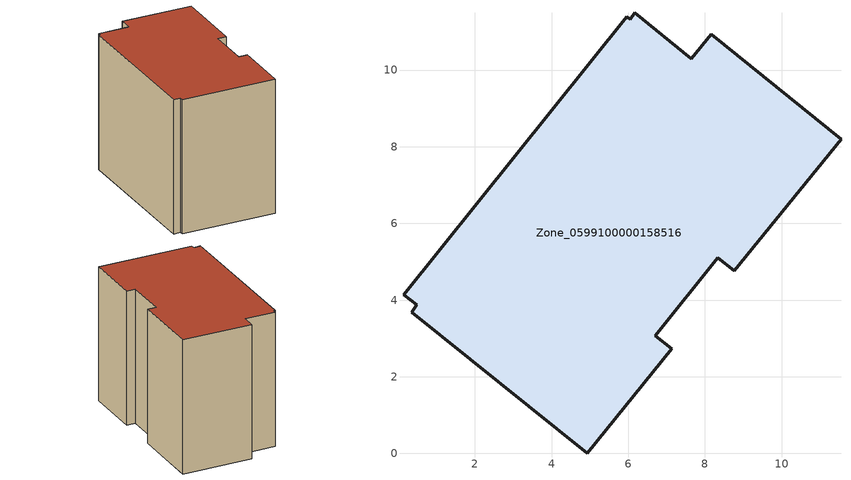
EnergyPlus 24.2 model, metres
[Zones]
Zone_0599100000158516
 floor ground (C_G): 6.17,11.5 7.64,10.3 8.16,10.94 11.55,8.19 8.77,4.76 8.34,5.1 6.7,3.07 7.13,2.73 4.93,0 0.35,3.69 0.49,3.88 0.14,4.14 5.96,11.39 6.05,11.33 z0
 wall outside (C_F): 0.35,3.69 4.93,0 7.13,2.73 6.7,3.07 8.34,5.1 8.77,4.76 11.55,8.19 8.16,10.94 7.64,10.3 6.17,11.5 6.05,11.33 5.96,11.39 0.14,4.14 0.49,3.88 0.35,3.69 z0:8.42
 roof outside (C_R): 7.64,10.3 6.17,11.5 6.05,11.33 5.96,11.39 0.14,4.14 0.49,3.88 0.35,3.69 4.93,0 7.13,2.73 6.7,3.07 8.34,5.1 8.77,4.76 11.55,8.19 8.16,10.94 z8.42
[BUILDING]
Pand.0599100000158516: North Axis=0; Terrain=City; Loads Convergence Tolerance Value=0.04; Temperature Convergence Tolerance Value=0.4; Solar Distribution=FullExterior; Maximum Number of Warmup Days=25; Minimum Number of Warmup Days=1
[Site:Location]
Rotterdam.The.Hague.AP_ZH_NLD Design_Conditions: Latitude=51.96; Longitude=4.45; Time Zone=1; Elevation=-4.5
[SITE:GROUNDTEMPERATURE:BUILDINGSURFACE]
18, 18, 18, 18, 18, 18, 18, 18, 18, 18, 18, 18
[MATERIAL] Thermal Absorptance=0.9; Solar Absorptance=0.7; Visible Absorptance=0.7
Name | Roughness | Thickness | Conductivity | Density | Specific Heat
G.TC.1946 | MediumSmooth | 0.15 | 1 | 540 | 1210
F.TC.1946 | Rough | 0.3 | 0.857143 | 1920 | 840
R.TC.1946 | MediumRough | 0.2 | 0.909091 | 1500 | 1000
[CONSTRUCTION]
C_G: G.TC.1946
C_F: F.TC.1946
C_R: R.TC.1946
[ZONE]
Zone_0599100000158516: Type=1; Multiplier=1; Ceiling Height=Autocalculate; Volume=Autocalculate; Floor Area=autocalculate; Part of Total Floor Area=Yes
[ZONEINFILTRATION:DESIGNFLOWRATE]
Infil_Zone_0599100000158516: Zone or ZoneList or Space or SpaceList=Zone_0599100000158516; Schedule=AlwaysOn; Design Flow Rate Calculation Method=Flow/Area; Flow Rate per Floor Area=0.003; Constant Term Coefficient=1; Temperature Term Coefficient=0; Velocity Term Coefficient=0; Velocity Squared Term Coefficient=0
[HVACTEMPLATE:ZONE:IDEALLOADSAIRSYSTEM]
Zone_0599100000158516: Maximum Heating Supply Air Temperature=50; Minimum Cooling Supply Air Temperature=13; Maximum Heating Supply Air Humidity Ratio=0.0156; Minimum Cooling Supply Air Humidity Ratio=0.0077; Heating Limit=NoLimit; Cooling Limit=NoLimit; Dehumidification Control Type=ConstantSensibleHeatRatio; Cooling Sensible Heat Ratio=0.7; Dehumidification Setpoint=60; Humidification Control Type=None; Humidification Setpoint=30; Outdoor Air Method=None; Outdoor Air Flow Rate per Person=0.00944; Outdoor Air Flow Rate per Zone Floor Area=0; Outdoor Air Flow Rate per Zone=0; Demand Controlled Ventilation Type=None; Outdoor Air Economizer Type=NoEconomizer; Heat Recovery Type=None; Sensible Heat Recovery Effectiveness=0.7; Latent Heat Recovery Effectiveness=0.65
[ZONECONTROL:THERMOSTAT]
ThermostatControl_Zone_0599100000158516: Zone or ZoneList=Zone_0599100000158516; Control Type Schedule=DualSetpointControlType; Control 1=Thermostat_Zone_0599100000158516; Temperature Difference Between Cutout And Setpoint=0
[THERMOSTATSETPOINT:DUALSETPOINT]
Thermostat_Zone_0599100000158516: Heating Setpoint Temperature Schedule=HeatingSetpoint_Zone_0599100000158516; Cooling Setpoint Temperature Schedule=CoolingSetpoint_Zone_0599100000158516
[SCHEDULE:COMPACT]
HeatingSetpoint_Zone_0599100000158516: Through: 12/31, For: AllDays, Until: 24:00, 21
CoolingSetpoint_Zone_0599100000158516: Through: 12/31, For: AllDays, Until: 24:00, 24
DualSetpointControlType: Through: 12/31, For: AllDays, Until: 24:00, 4
AlwaysOn: Through: 12/31, For: AllDays, Until: 24:00, 1
